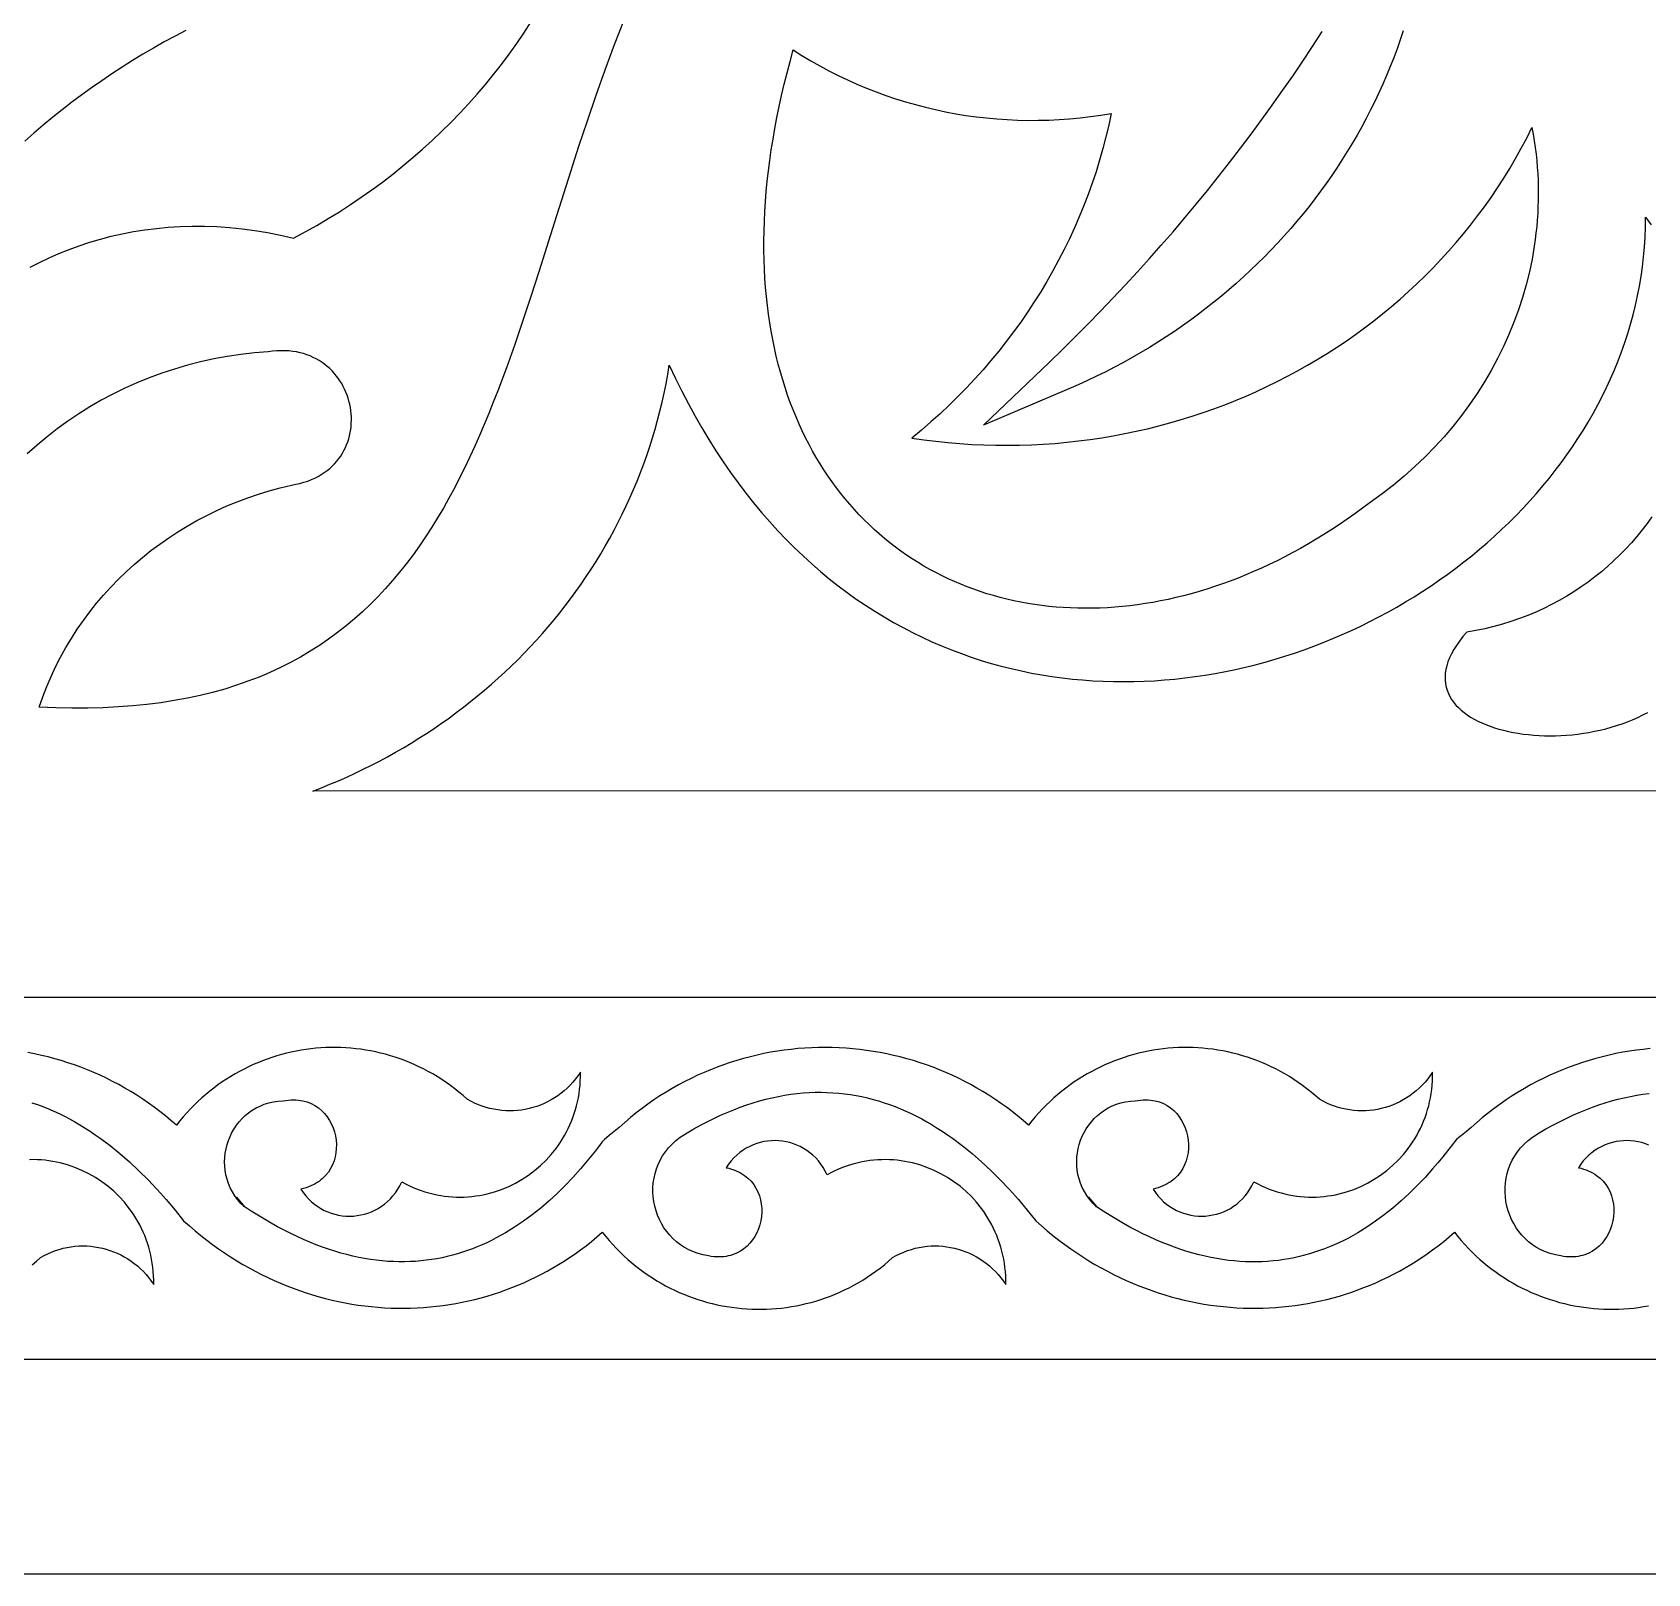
# Model space of a CAD drawing. Extents: x -445 to 570, y -1313 to 85.
# Drawn here: x 18.4 to 116.4, y -85 to 8.6 of the extents above; entities that cross this region are included whole.
import ezdxf

# ---------------------------------------------------------------- set-up
doc = ezdxf.new("R2010")
doc.units = 0
doc.layers.add('LAYER_1', color=18, linetype='CONTINUOUS')

msp = doc.modelspace()

# ---------------------------------------------------------------- linework, layer by layer
at = {"layer": 'LAYER_1'}
for points in [[(-444.999, -85), (445.001, -85), (445.001, 85), (-444.999, 85)], [(64.603, 7.482), (65.135, 7.145), (65.673, 6.821), (66.22, 6.51), (66.772, 6.213), (67.332, 5.93), (67.898, 5.66), (68.47, 5.404), (69.048, 5.162), (69.631, 4.934), (70.219, 4.719), (70.812, 4.519), (71.41, 4.332), (72.012, 4.16), (72.619, 4.002), (73.229, 3.858), (73.842, 3.728), (74.459, 3.612), (75.078, 3.511), (75.7, 3.424), (76.325, 3.352), (76.952, 3.294), (77.58, 3.251), (78.21, 3.222), (78.841, 3.208), (79.473, 3.209), (80.105, 3.225), (80.738, 3.255), (81.371, 3.301), (82.004, 3.361), (82.636, 3.436), (83.268, 3.527), (83.898, 3.633), (83.745, 2.915), (83.575, 2.202), (83.39, 1.494), (83.189, 0.791), (82.973, 0.093), (82.742, -0.6), (82.496, -1.288), (82.234, -1.969), (81.958, -2.645), (81.667, -3.315), (81.361, -3.978), (81.041, -4.635), (80.707, -5.285), (80.358, -5.928), (79.996, -6.564), (79.619, -7.192), (79.228, -7.813), (78.824, -8.426), (78.406, -9.031), (77.975, -9.628), (77.531, -10.217), (77.073, -10.796), (76.602, -11.367), (76.118, -11.929), (75.621, -12.482), (75.112, -13.025), (74.59, -13.559), (74.056, -14.082), (73.509, -14.596), (72.95, -15.099), (72.38, -15.592), (71.797, -16.074), (72.528, -16.18), (73.258, -16.271), (73.988, -16.348), (74.716, -16.41), (75.444, -16.457), (76.171, -16.491), (76.895, -16.51), (77.619, -16.515), (78.34, -16.506), (79.059, -16.483), (79.776, -16.446), (80.491, -16.395), (81.203, -16.331), (81.912, -16.253), (82.618, -16.162), (83.321, -16.057), (84.021, -15.939), (84.716, -15.808), (85.408, -15.664), (86.096, -15.506), (86.78, -15.336), (87.459, -15.154), (88.134, -14.958), (88.804, -14.75), (89.469, -14.529), (90.129, -14.297), (90.783, -14.051), (91.432, -13.794), (92.075, -13.524), (92.712, -13.243), (93.343, -12.95), (93.967, -12.644), (94.585, -12.327), (95.196, -11.999), (95.801, -11.659), (96.398, -11.308), (96.988, -10.945), (97.57, -10.571), (98.144, -10.186), (98.711, -9.79), (99.269, -9.383), (99.82, -8.965), (100.361, -8.537), (100.894, -8.098), (101.418, -7.648), (101.933, -7.188), (102.439, -6.718), (102.935, -6.237), (103.421, -5.746), (103.898, -5.245), (104.364, -4.735), (104.821, -4.214), (105.266, -3.684), (105.701, -3.144), (106.126, -2.594), (106.539, -2.035), (106.941, -1.467), (107.331, -0.89), (107.71, -0.303), (108.077, 0.293), (108.432, 0.898), (108.775, 1.511), (109.105, 2.134), (109.423, 2.765), (109.496, 2.364), (109.561, 1.963), (109.618, 1.562), (109.667, 1.161), (109.709, 0.759), (109.743, 0.358), (109.769, -0.043), (109.788, -0.444), (109.799, -0.845), (109.802, -1.245), (109.798, -1.645), (109.787, -2.045), (109.768, -2.444), (109.741, -2.842), (109.707, -3.239), (109.666, -3.636), (109.617, -4.031), (109.561, -4.426), (109.427, -5.211), (109.264, -5.992), (109.073, -6.766), (108.853, -7.534), (108.605, -8.295), (108.329, -9.048), (108.025, -9.792), (107.694, -10.527), (107.336, -11.253), (106.951, -11.967), (106.54, -12.67), (106.101, -13.362), (105.637, -14.04), (105.147, -14.706), (104.632, -15.357), (104.09, -15.994), (103.524, -16.615), (102.933, -17.22), (102.318, -17.809), (101.678, -18.38), (101.014, -18.933), (100.326, -19.468), (99.973, -19.727), (99.614, -19.982), (99.148, -20.332), (98.681, -20.672), (98.213, -21.002), (97.743, -21.322), (97.273, -21.631), (96.802, -21.931), (96.33, -22.22), (95.857, -22.5), (95.383, -22.77), (94.91, -23.03), (94.435, -23.279), (93.961, -23.519), (93.486, -23.75), (93.012, -23.97), (92.537, -24.181), (92.063, -24.382), (91.588, -24.573), (91.115, -24.755), (90.641, -24.927), (90.168, -25.089), (89.696, -25.242), (89.225, -25.385), (88.754, -25.519), (88.284, -25.643), (87.816, -25.758), (87.349, -25.863), (86.883, -25.959), (86.418, -26.045), (85.955, -26.123), (85.493, -26.19), (85.033, -26.249), (84.575, -26.298), (84.119, -26.339), (83.665, -26.37), (83.212, -26.391), (82.763, -26.404), (82.315, -26.408), (81.87, -26.402), (81.427, -26.388), (80.987, -26.364), (80.55, -26.331), (80.115, -26.29), (79.684, -26.24), (79.255, -26.18), (78.83, -26.112), (78.407, -26.035), (77.989, -25.949), (77.573, -25.855), (77.161, -25.751), (76.753, -25.639), (76.349, -25.519), (75.948, -25.389), (75.551, -25.251), (75.159, -25.105), (74.77, -24.95), (74.386, -24.786), (74.006, -24.614), (73.631, -24.433), (73.26, -24.244), (72.894, -24.047), (72.533, -23.841), (72.176, -23.627), (71.825, -23.404), (71.478, -23.173), (71.137, -22.934), (70.801, -22.687), (70.471, -22.431), (70.146, -22.168), (69.826, -21.896), (69.513, -21.616), (69.205, -21.328), (68.903, -21.032), (68.607, -20.728), (68.317, -20.415), (68.034, -20.095), (67.756, -19.767), (67.485, -19.431), (67.221, -19.088), (66.963, -18.736), (66.712, -18.376), (66.468, -18.009), (66.231, -17.634), (66.001, -17.251), (65.778, -16.861), (65.562, -16.463), (65.354, -16.057), (65.153, -15.644), (64.959, -15.223), (64.774, -14.795), (64.596, -14.359), (64.426, -13.915), (64.264, -13.464), (64.11, -13.006), (63.964, -12.54), (63.826, -12.067), (63.697, -11.587), (63.576, -11.099), (63.464, -10.604), (63.361, -10.102), (63.266, -9.592), (63.18, -9.075), (63.103, -8.552), (63.036, -8.021), (62.977, -7.483), (62.928, -6.937), (62.888, -6.385), (62.858, -5.826), (62.837, -5.26), (62.827, -4.687), (62.825, -4.107), (62.834, -3.52), (62.853, -2.926), (62.882, -2.326), (62.921, -1.718), (62.971, -1.104), (63.031, -0.483), (63.102, 0.144), (63.183, 0.779), (63.275, 1.42), (63.378, 2.067), (63.491, 2.721), (63.616, 3.382), (63.752, 4.049), (63.899, 4.723), (64.058, 5.403), (64.228, 6.09), (64.41, 6.783)]]:
    msp.add_lwpolyline(points, close=True, dxfattribs=at)
for points in [[(54.346, 9.323), (53.746, 7.792), (53.172, 6.254), (52.623, 4.712), (52.094, 3.168), (51.581, 1.625), (51.083, 0.085), (50.115, -2.974), (49.163, -5.991), (48.684, -7.477), (48.2, -8.945), (47.706, -10.391), (47.2, -11.815), (46.678, -13.212), (46.41, -13.9), (46.137, -14.581), (45.859, -15.254), (45.574, -15.919), (45.283, -16.576), (44.985, -17.224), (44.679, -17.863), (44.367, -18.493), (44.046, -19.113), (43.716, -19.724), (43.378, -20.324), (43.03, -20.913), (42.673, -21.492), (42.305, -22.06), (41.927, -22.616), (41.538, -23.16), (41.138, -23.692), (40.726, -24.211), (40.302, -24.718), (39.865, -25.212), (39.415, -25.693), (38.952, -26.159), (38.474, -26.612), (37.983, -27.051), (37.477, -27.475), (36.956, -27.883), (36.419, -28.277), (35.867, -28.655), (35.298, -29.017), (34.712, -29.363), (34.11, -29.693), (33.49, -30.005), (32.851, -30.301), (32.195, -30.579), (31.52, -30.839), (30.825, -31.081), (30.111, -31.305), (29.377, -31.51), (28.623, -31.696), (27.847, -31.863), (27.051, -32.01), (26.233, -32.137), (25.392, -32.244), (24.53, -32.33), (23.644, -32.396), (22.735, -32.44), (21.802, -32.462), (20.846, -32.463), (19.864, -32.442), (18.858, -32.398), (19.077, -31.771), (19.317, -31.155), (19.577, -30.549), (19.857, -29.953), (20.156, -29.368), (20.474, -28.794), (20.811, -28.232), (21.167, -27.681), (21.54, -27.143), (21.931, -26.617), (22.339, -26.104), (22.763, -25.605), (23.204, -25.119), (23.661, -24.647), (24.134, -24.189), (24.621, -23.746), (25.124, -23.318), (25.64, -22.905), (26.171, -22.508), (26.715, -22.127), (27.273, -21.762), (27.843, -21.414), (28.426, -21.083), (29.02, -20.769), (29.627, -20.473), (30.244, -20.195), (30.872, -19.936), (31.511, -19.695), (32.16, -19.474), (32.818, -19.272), (33.486, -19.09), (34.162, -18.928), (34.424, -18.881), (34.676, -18.824), (34.918, -18.757), (35.149, -18.681), (35.371, -18.595), (35.582, -18.501), (35.783, -18.399), (35.974, -18.289), (36.155, -18.171), (36.326, -18.045), (36.488, -17.913), (36.64, -17.775), (36.782, -17.63), (36.915, -17.48), (37.038, -17.324), (37.151, -17.164), (37.255, -16.998), (37.35, -16.829), (37.436, -16.656), (37.512, -16.479), (37.58, -16.299), (37.638, -16.116), (37.687, -15.93), (37.728, -15.743), (37.759, -15.554), (37.782, -15.364), (37.795, -15.173), (37.801, -14.981), (37.797, -14.789), (37.785, -14.598), (37.765, -14.407), (37.736, -14.216), (37.699, -14.027), (37.653, -13.84), (37.599, -13.655), (37.537, -13.472), (37.467, -13.292), (37.389, -13.116), (37.303, -12.942), (37.209, -12.773), (37.107, -12.608), (36.998, -12.447), (36.881, -12.292), (36.756, -12.142), (36.623, -11.997), (36.483, -11.859), (36.336, -11.727), (36.181, -11.603), (36.019, -11.485), (35.849, -11.375), (35.672, -11.273), (35.489, -11.179), (35.298, -11.094), (35.1, -11.018), (34.895, -10.951), (34.683, -10.895), (34.465, -10.848), (34.24, -10.812), (34.008, -10.787), (33.769, -10.773), (33.524, -10.771), (33.273, -10.781), (33.015, -10.804), (32.751, -10.839), (31.913, -10.906), (31.084, -11.001), (30.262, -11.124), (29.449, -11.275), (28.645, -11.452), (27.852, -11.655), (27.069, -11.885), (26.297, -12.14), (25.537, -12.42), (24.79, -12.725), (24.055, -13.054), (23.335, -13.406), (22.628, -13.782), (21.937, -14.181), (21.261, -14.603), (20.602, -15.046), (19.959, -15.511), (19.334, -15.997), (18.727, -16.504), (18.139, -17.031)], [(18.32, -5.711), (18.885, -5.416), (19.465, -5.137), (20.059, -4.875), (20.668, -4.63), (21.289, -4.403), (21.923, -4.193), (22.57, -4.003), (23.229, -3.831), (23.9, -3.679), (24.582, -3.548), (25.276, -3.437), (25.979, -3.348), (26.693, -3.281), (27.416, -3.236), (28.149, -3.214), (28.89, -3.216), (29.64, -3.242), (30.398, -3.293), (31.164, -3.369), (31.937, -3.47), (32.716, -3.598), (33.502, -3.753), (34.295, -3.935), (35.003, -3.556), (35.702, -3.164), (36.391, -2.758), (37.071, -2.339), (37.74, -1.907), (38.398, -1.463), (39.046, -1.006), (39.684, -0.537), (40.31, -0.055), (40.925, 0.438), (41.529, 0.944), (42.122, 1.461), (42.703, 1.989), (43.272, 2.529), (43.829, 3.08), (44.373, 3.641), (44.906, 4.214), (45.425, 4.797), (45.932, 5.39), (46.426, 5.993), (46.907, 6.607), (47.374, 7.23), (47.828, 7.863), (48.268, 8.505), (48.695, 9.157)], [(27.761, 8.668), (27.1, 8.322), (26.445, 7.965), (25.796, 7.598), (25.154, 7.222), (24.518, 6.835), (23.888, 6.438), (23.265, 6.032), (22.65, 5.616), (22.041, 5.19), (21.439, 4.755), (20.844, 4.31), (20.257, 3.855), (19.678, 3.392), (19.106, 2.919), (18.542, 2.436), (17.986, 1.945)], [(101.611, 8.648), (101.427, 8.098), (101.234, 7.552), (101.032, 7.01), (100.821, 6.472), (100.6, 5.937), (100.371, 5.407), (100.132, 4.88), (99.885, 4.358), (99.629, 3.839), (99.364, 3.326), (99.091, 2.816), (98.809, 2.311), (98.518, 1.811), (98.22, 1.316), (97.912, 0.825), (97.597, 0.339), (97.273, -0.141), (96.941, -0.617), (96.602, -1.087), (96.254, -1.553), (95.898, -2.012), (95.534, -2.467), (95.163, -2.915), (94.784, -3.358), (94.397, -3.796), (94.003, -4.227), (93.601, -4.653), (93.192, -5.072), (92.775, -5.486), (92.351, -5.893), (91.92, -6.294), (91.482, -6.688), (91.037, -7.076), (90.585, -7.457), (90.126, -7.832), (89.66, -8.199), (89.187, -8.56), (88.707, -8.914), (88.221, -9.261), (87.729, -9.601), (87.23, -9.933), (86.724, -10.258), (86.212, -10.576), (85.694, -10.886), (85.17, -11.188), (84.639, -11.483), (84.103, -11.77), (83.56, -12.049), (83.012, -12.32), (82.457, -12.582), (81.897, -12.837), (81.332, -13.083), (76.157, -15.287), (80.144, -11.469), (80.931, -10.708), (81.711, -9.939), (82.482, -9.164), (83.245, -8.382), (84, -7.593), (84.746, -6.797), (85.484, -5.995), (86.214, -5.186), (86.935, -4.37), (87.647, -3.549), (88.351, -2.72), (89.047, -1.886), (89.733, -1.045), (90.411, -0.198), (91.08, 0.655), (91.741, 1.514), (92.392, 2.379), (93.035, 3.25), (93.668, 4.128), (94.293, 5.01), (94.909, 5.899), (95.515, 6.793), (96.112, 7.694), (96.701, 8.599)], [(189.399, -37.494), (35.458, -37.5), (35.978, -37.299), (36.495, -37.09), (37.008, -36.873), (37.517, -36.648), (38.022, -36.417), (38.523, -36.177), (39.019, -35.93), (39.511, -35.676), (39.998, -35.414), (40.481, -35.145), (40.959, -34.869), (41.432, -34.586), (41.9, -34.296), (42.363, -33.999), (42.821, -33.695), (43.274, -33.384), (43.722, -33.066), (44.164, -32.741), (44.601, -32.41), (45.033, -32.072), (45.458, -31.728), (45.878, -31.377), (46.292, -31.02), (46.7, -30.657), (47.103, -30.287), (47.499, -29.911), (47.888, -29.529), (48.272, -29.14), (48.649, -28.746), (49.019, -28.346), (49.383, -27.94), (49.741, -27.528), (50.091, -27.11), (50.435, -26.687), (50.772, -26.258), (51.101, -25.823), (51.424, -25.383), (51.739, -24.938), (52.047, -24.487), (52.347, -24.031), (52.64, -23.569), (52.926, -23.103), (53.203, -22.631), (53.473, -22.154), (53.735, -21.672), (53.989, -21.186), (54.234, -20.694), (54.472, -20.198), (54.701, -19.697), (54.922, -19.191), (55.135, -18.681), (55.339, -18.166), (55.534, -17.647), (55.721, -17.124), (55.898, -16.596), (56.067, -16.063), (56.227, -15.527), (56.377, -14.986), (56.519, -14.442), (56.651, -13.893), (56.773, -13.34), (56.886, -12.784), (56.99, -12.224), (57.084, -11.66), (57.46, -12.457), (57.846, -13.236), (58.241, -13.995), (58.646, -14.737), (59.061, -15.459), (59.484, -16.164), (59.917, -16.85), (60.358, -17.518), (60.807, -18.168), (61.265, -18.8), (61.731, -19.415), (62.204, -20.011), (62.686, -20.591), (63.175, -21.153), (63.671, -21.697), (64.174, -22.225), (64.684, -22.735), (65.2, -23.229), (65.723, -23.706), (66.253, -24.166), (66.788, -24.61), (67.329, -25.037), (67.876, -25.448), (68.428, -25.843), (68.986, -26.222), (69.548, -26.585), (70.115, -26.933), (70.687, -27.264), (71.264, -27.58), (71.844, -27.881), (72.429, -28.167), (73.017, -28.437), (73.609, -28.692), (74.204, -28.933), (74.803, -29.158), (75.404, -29.369), (76.009, -29.566), (76.616, -29.748), (77.225, -29.915), (77.836, -30.069), (78.45, -30.208), (79.065, -30.334), (79.682, -30.446), (80.3, -30.544), (80.919, -30.629), (81.539, -30.7), (82.16, -30.758), (82.782, -30.803), (83.404, -30.834), (84.026, -30.853), (84.648, -30.859), (85.27, -30.852), (85.891, -30.833), (86.512, -30.801), (87.131, -30.757), (87.75, -30.701), (88.368, -30.633), (88.983, -30.553), (89.598, -30.461), (90.21, -30.357), (90.82, -30.242), (91.428, -30.116), (92.034, -29.978), (92.637, -29.829), (93.237, -29.668), (93.833, -29.497), (94.427, -29.315), (95.017, -29.123), (95.603, -28.919), (96.186, -28.706), (96.764, -28.482), (97.338, -28.248), (97.907, -28.003), (98.472, -27.749), (99.032, -27.485), (99.586, -27.211), (100.136, -26.928), (100.679, -26.635), (101.217, -26.333), (101.749, -26.022), (102.275, -25.701), (102.795, -25.372), (103.308, -25.034), (103.814, -24.687), (104.314, -24.331), (104.806, -23.967), (105.29, -23.595), (105.768, -23.215), (106.237, -22.826), (106.699, -22.429), (107.152, -22.025), (107.597, -21.613), (108.033, -21.193), (108.461, -20.766), (108.879, -20.331), (109.288, -19.889), (109.688, -19.44), (110.079, -18.984), (110.459, -18.522), (110.83, -18.052), (111.19, -17.576), (111.54, -17.093), (111.879, -16.604), (112.208, -16.109), (112.525, -15.608), (112.831, -15.1), (113.126, -14.587), (113.409, -14.068), (113.681, -13.544), (113.94, -13.014), (114.187, -12.478), (114.422, -11.938), (114.644, -11.392), (114.853, -10.841), (115.049, -10.285), (115.232, -9.725), (115.401, -9.16), (115.557, -8.59), (115.699, -8.016), (115.826, -7.438), (115.94, -6.856), (116.039, -6.269), (116.123, -5.679), (116.193, -5.085), (116.247, -4.487), (116.286, -3.886), (116.31, -3.282), (116.318, -2.674), (116.657, -3.139)], [(116.693, -20.848), (116.403, -21.255), (116.099, -21.654), (115.783, -22.044), (115.455, -22.426), (115.114, -22.798), (114.761, -23.16), (114.397, -23.513), (114.02, -23.855), (113.632, -24.187), (113.233, -24.507), (112.823, -24.816), (112.401, -25.114), (111.969, -25.399), (111.527, -25.672), (111.074, -25.932), (110.611, -26.18), (110.137, -26.413), (109.654, -26.633), (109.162, -26.839), (108.66, -27.031), (108.149, -27.207), (107.629, -27.369), (107.099, -27.515), (106.562, -27.645), (106.016, -27.759), (105.461, -27.856), (105.229, -28.128), (105.021, -28.394), (104.836, -28.656), (104.675, -28.913), (104.536, -29.165), (104.419, -29.411), (104.324, -29.653), (104.25, -29.889), (104.196, -30.12), (104.162, -30.345), (104.147, -30.564), (104.152, -30.778), (104.175, -30.987), (104.215, -31.189), (104.274, -31.385), (104.349, -31.576), (104.44, -31.76), (104.547, -31.938), (104.669, -32.11), (104.807, -32.276), (104.958, -32.435), (105.123, -32.588), (105.301, -32.734), (105.493, -32.873), (105.696, -33.006), (105.911, -33.131), (106.137, -33.25), (106.374, -33.362), (106.62, -33.467), (106.877, -33.564), (107.142, -33.654), (107.416, -33.737), (107.698, -33.813), (107.988, -33.881), (108.284, -33.941), (108.587, -33.993), (108.896, -34.038), (109.211, -34.075), (109.53, -34.104), (109.854, -34.125), (110.182, -34.138), (110.513, -34.142), (110.847, -34.139), (111.183, -34.127), (111.521, -34.106), (111.86, -34.077), (112.2, -34.039), (112.541, -33.993), (112.881, -33.938), (113.22, -33.873), (113.558, -33.8), (113.894, -33.718), (114.228, -33.627), (114.559, -33.526), (114.887, -33.416), (115.21, -33.297), (115.53, -33.169), (115.844, -33.03), (116.153, -32.882), (116.456, -32.725)], [(0.001, -50.007), (51.697, -50.007), (103.394, -50.007), (155.09, -50.007), (206.787, -50.007), (258.483, -50.007)], [(116.589, -53.134), (116.173, -53.175), (115.758, -53.226), (115.344, -53.286), (114.931, -53.355), (114.518, -53.434), (114.108, -53.523), (113.698, -53.621), (113.291, -53.729), (112.885, -53.846), (112.481, -53.973), (112.079, -54.109), (111.68, -54.255), (111.283, -54.411), (110.889, -54.576), (110.497, -54.751), (110.109, -54.936), (109.724, -55.13), (109.342, -55.334), (108.963, -55.548), (108.588, -55.772), (108.218, -56.006), (107.851, -56.249), (107.488, -56.502), (107.129, -56.765), (106.775, -57.038), (106.426, -57.321), (106.082, -57.614), (105.742, -57.916), (105.447, -58.165), (105.142, -58.405), (104.994, -58.528), (104.851, -58.657), (104.718, -58.795), (104.595, -58.943), (104.303, -59.326), (104.006, -59.702), (103.703, -60.071), (103.394, -60.432), (102.934, -60.947), (102.462, -61.443), (101.979, -61.919), (101.485, -62.375), (100.98, -62.81), (100.464, -63.222), (99.936, -63.611), (99.398, -63.975), (98.848, -64.314), (98.286, -64.626), (98.002, -64.771), (97.714, -64.91), (97.423, -65.042), (97.13, -65.166), (96.834, -65.283), (96.535, -65.393), (96.233, -65.494), (95.928, -65.588), (95.62, -65.675), (95.31, -65.753), (94.996, -65.823), (94.68, -65.884), (94.361, -65.938), (94.039, -65.982), (93.714, -66.019), (93.386, -66.046), (93.055, -66.064), (92.721, -66.074), (92.385, -66.074), (92.045, -66.065), (91.702, -66.047), (91.357, -66.019), (91.009, -65.981), (90.657, -65.934), (90.303, -65.876), (89.946, -65.809), (89.586, -65.732), (89.223, -65.644), (88.856, -65.546), (88.487, -65.437), (88.115, -65.317), (87.74, -65.187), (87.362, -65.046), (86.981, -64.894), (86.597, -64.73), (86.21, -64.556), (85.82, -64.37), (85.427, -64.172), (85.031, -63.963), (84.632, -63.742), (84.23, -63.509), (83.825, -63.264), (83.417, -63.006), (83.006, -62.737), (82.52, -62.14), (82.994, -62.718), (82.778, -62.502), (82.585, -62.277), (82.414, -62.043), (82.265, -61.802), (82.137, -61.553), (82.031, -61.3), (81.945, -61.041), (81.879, -60.78), (81.834, -60.516), (81.807, -60.251), (81.8, -59.986), (81.812, -59.722), (81.842, -59.46), (81.89, -59.201), (81.955, -58.946), (82.037, -58.696), (82.137, -58.453), (82.252, -58.217), (82.383, -57.99), (82.53, -57.773), (82.692, -57.566), (82.869, -57.371), (83.06, -57.189), (83.265, -57.02), (83.483, -56.867), (83.715, -56.73), (83.959, -56.61), (84.216, -56.508), (84.484, -56.425), (84.764, -56.363), (85.056, -56.323), (85.357, -56.305), (85.52, -56.275), (85.679, -56.254), (85.834, -56.241), (85.986, -56.237), (86.134, -56.24), (86.278, -56.252), (86.418, -56.27), (86.554, -56.296), (86.815, -56.368), (87.059, -56.466), (87.287, -56.588), (87.498, -56.731), (87.691, -56.895), (87.867, -57.076), (88.024, -57.274), (88.163, -57.486), (88.283, -57.709), (88.383, -57.943), (88.464, -58.185), (88.524, -58.434), (88.564, -58.686), (88.583, -58.941), (88.581, -59.196), (88.557, -59.45), (88.511, -59.7), (88.442, -59.945), (88.351, -60.182), (88.236, -60.409), (88.097, -60.625), (87.935, -60.828), (87.748, -61.015), (87.645, -61.103), (87.536, -61.186), (87.42, -61.264), (87.298, -61.337), (87.17, -61.404), (87.035, -61.466), (86.894, -61.523), (86.746, -61.573), (86.592, -61.617), (86.431, -61.654), (86.576, -61.87), (86.732, -62.069), (86.898, -62.254), (87.074, -62.423), (87.258, -62.578), (87.449, -62.717), (87.648, -62.841), (87.853, -62.95), (88.063, -63.044), (88.278, -63.123), (88.497, -63.188), (88.718, -63.237), (88.942, -63.272), (89.167, -63.293), (89.393, -63.298), (89.618, -63.29), (89.843, -63.266), (90.066, -63.229), (90.286, -63.176), (90.503, -63.11), (90.715, -63.029), (90.923, -62.935), (91.125, -62.826), (91.32, -62.702), (91.508, -62.565), (91.687, -62.414), (91.858, -62.249), (92.019, -62.07), (92.17, -61.878), (92.309, -61.671), (92.436, -61.451), (92.55, -61.218), (92.782, -61.342), (93.015, -61.456), (93.25, -61.561), (93.485, -61.658), (93.722, -61.745), (93.959, -61.823), (94.197, -61.893), (94.435, -61.953), (94.674, -62.006), (94.912, -62.049), (95.151, -62.084), (95.389, -62.111), (95.627, -62.13), (95.864, -62.141), (96.101, -62.143), (96.337, -62.138), (96.572, -62.125), (96.805, -62.104), (97.037, -62.075), (97.268, -62.039), (97.497, -61.996), (97.724, -61.945), (98.171, -61.822), (98.61, -61.672), (99.037, -61.494), (99.453, -61.289), (99.855, -61.059), (100.242, -60.804), (100.613, -60.526), (100.967, -60.224), (101.302, -59.899), (101.618, -59.554), (101.912, -59.187), (102.05, -58.996), (102.183, -58.8), (102.31, -58.6), (102.431, -58.395), (102.545, -58.185), (102.653, -57.971), (102.754, -57.752), (102.849, -57.529), (102.936, -57.302), (103.017, -57.071), (103.09, -56.836), (103.156, -56.597), (103.214, -56.354), (103.264, -56.108), (103.306, -55.858), (103.34, -55.605), (103.366, -55.348), (103.384, -55.088), (103.392, -54.824), (103.393, -54.558), (103.248, -54.771), (103.095, -54.974), (102.933, -55.167), (102.764, -55.351), (102.588, -55.525), (102.404, -55.69), (102.214, -55.844), (102.018, -55.988), (101.817, -56.123), (101.61, -56.247), (101.398, -56.36), (101.181, -56.464), (100.961, -56.556), (100.737, -56.639), (100.509, -56.71), (100.279, -56.771), (100.046, -56.82), (99.81, -56.859), (99.574, -56.887), (99.336, -56.904), (99.097, -56.909), (98.857, -56.903), (98.617, -56.885), (98.378, -56.856), (98.139, -56.815), (97.902, -56.763), (97.666, -56.698), (97.432, -56.622), (97.2, -56.534), (96.971, -56.433), (96.745, -56.321), (96.522, -56.196), (96.274, -55.977), (96.021, -55.766), (95.765, -55.563), (95.505, -55.368), (95.242, -55.181), (94.975, -55.002), (94.705, -54.832), (94.432, -54.669), (94.156, -54.514), (93.877, -54.367), (93.596, -54.228), (93.312, -54.097), (93.025, -53.974), (92.737, -53.859), (92.447, -53.751), (92.154, -53.652), (91.86, -53.56), (91.564, -53.476), (91.267, -53.4), (90.969, -53.332), (90.67, -53.271), (90.369, -53.218), (90.068, -53.173), (89.766, -53.136), (89.464, -53.106), (89.161, -53.084), (88.858, -53.07), (88.555, -53.063), (88.252, -53.064), (87.949, -53.073), (87.647, -53.089), (87.345, -53.113), (87.044, -53.144), (86.743, -53.183), (86.444, -53.23), (86.146, -53.284), (85.849, -53.345), (85.554, -53.414), (85.26, -53.491), (84.968, -53.575), (84.678, -53.666), (84.39, -53.765), (84.104, -53.871), (83.82, -53.984), (83.539, -54.105), (83.261, -54.234), (82.986, -54.369), (82.713, -54.512), (82.443, -54.662), (82.177, -54.82), (81.914, -54.985), (81.655, -55.157), (81.4, -55.336), (81.148, -55.522), (80.9, -55.716), (80.657, -55.917), (80.418, -56.125), (80.183, -56.34), (79.953, -56.563), (79.728, -56.792), (79.508, -57.029), (79.292, -57.272), (79.082, -57.523), (78.878, -57.781), (78.55, -57.495), (78.217, -57.217), (77.879, -56.949), (77.536, -56.689), (77.188, -56.438), (76.835, -56.196), (76.478, -55.963), (76.116, -55.738), (75.75, -55.523), (75.38, -55.316), (75.007, -55.118), (74.629, -54.93), (74.248, -54.75), (73.864, -54.579), (73.476, -54.417), (73.085, -54.265), (72.692, -54.121), (72.296, -53.986), (71.897, -53.861), (71.496, -53.744), (71.092, -53.637), (70.687, -53.539), (70.28, -53.45), (69.871, -53.37), (69.46, -53.299), (69.049, -53.238), (68.636, -53.186), (68.222, -53.143), (67.807, -53.109), (67.391, -53.085), (66.975, -53.069), (66.559, -53.064), (66.142, -53.067), (65.725, -53.08), (65.309, -53.102), (64.892, -53.134), (64.477, -53.175), (64.062, -53.226), (63.647, -53.286), (63.234, -53.355), (62.822, -53.434), (62.411, -53.523), (62.002, -53.621), (61.594, -53.729), (61.188, -53.846), (60.784, -53.973), (60.383, -54.109), (59.983, -54.255), (59.586, -54.411), (59.192, -54.576), (58.801, -54.751), (58.412, -54.936), (58.027, -55.13), (57.645, -55.334), (57.267, -55.548), (56.892, -55.772), (56.521, -56.006), (56.154, -56.249), (55.791, -56.502), (55.433, -56.765), (55.079, -57.038), (54.73, -57.321), (54.385, -57.614), (54.046, -57.916), (53.75, -58.165), (53.446, -58.405), (53.297, -58.528), (53.155, -58.657), (53.021, -58.795), (52.899, -58.943), (52.607, -59.326), (52.309, -59.702), (52.006, -60.071), (51.698, -60.432), (51.237, -60.947), (50.765, -61.443), (50.282, -61.919), (49.788, -62.375), (49.283, -62.81), (48.767, -63.222), (48.239, -63.611), (47.701, -63.975), (47.151, -64.313), (46.59, -64.625), (46.305, -64.771), (46.017, -64.909), (45.726, -65.041), (45.433, -65.165), (45.137, -65.282), (44.837, -65.391), (44.535, -65.493), (44.23, -65.587), (43.923, -65.673), (43.612, -65.751), (43.298, -65.82), (42.982, -65.882), (42.663, -65.935), (42.34, -65.98), (42.015, -66.015), (41.687, -66.042), (41.356, -66.061), (41.022, -66.07), (40.685, -66.07), (40.346, -66.06), (40.003, -66.042), (39.657, -66.013), (39.308, -65.975), (38.957, -65.927), (38.602, -65.87), (38.245, -65.802), (37.884, -65.724), (37.521, -65.636), (37.155, -65.537), (36.785, -65.428), (36.413, -65.308), (36.037, -65.177), (35.659, -65.035), (35.278, -64.882), (34.893, -64.718), (34.506, -64.543), (34.116, -64.356), (33.722, -64.158), (33.326, -63.948), (32.926, -63.726), (32.524, -63.492), (32.118, -63.246), (31.709, -62.988), (31.298, -62.718), (30.824, -62.14), (31.31, -62.737), (31.093, -62.522), (30.898, -62.296), (30.726, -62.063), (30.576, -61.821), (30.448, -61.572), (30.34, -61.318), (30.254, -61.06), (30.187, -60.798), (30.141, -60.534), (30.114, -60.268), (30.106, -60.003), (30.117, -59.738), (30.146, -59.475), (30.194, -59.216), (30.259, -58.96), (30.34, -58.71), (30.439, -58.466), (30.554, -58.23), (30.685, -58.002), (30.832, -57.783), (30.994, -57.575), (31.17, -57.38), (31.361, -57.196), (31.566, -57.027), (31.784, -56.873), (32.016, -56.735), (32.261, -56.614), (32.517, -56.511), (32.786, -56.428), (33.067, -56.365), (33.358, -56.324), (33.661, -56.305), (33.824, -56.275), (33.982, -56.254), (34.138, -56.241), (34.289, -56.237), (34.437, -56.24), (34.581, -56.252), (34.721, -56.27), (34.858, -56.296), (35.118, -56.368), (35.363, -56.466), (35.59, -56.588), (35.801, -56.731), (35.995, -56.895), (36.17, -57.076), (36.328, -57.274), (36.466, -57.486), (36.586, -57.709), (36.687, -57.943), (36.767, -58.185), (36.828, -58.434), (36.868, -58.686), (36.887, -58.941), (36.885, -59.196), (36.861, -59.45), (36.814, -59.7), (36.746, -59.945), (36.654, -60.182), (36.539, -60.409), (36.401, -60.625), (36.238, -60.828), (36.051, -61.015), (35.948, -61.103), (35.839, -61.186), (35.724, -61.264), (35.602, -61.337), (35.474, -61.404), (35.339, -61.466), (35.198, -61.523), (35.05, -61.573), (34.895, -61.617), (34.734, -61.654), (34.88, -61.87), (35.036, -62.069), (35.202, -62.254), (35.377, -62.423), (35.561, -62.578), (35.753, -62.717), (35.952, -62.841), (36.157, -62.95), (36.367, -63.044), (36.582, -63.123), (36.8, -63.188), (37.022, -63.237), (37.246, -63.272), (37.471, -63.293), (37.696, -63.298), (37.922, -63.29), (38.146, -63.266), (38.369, -63.229), (38.589, -63.176), (38.806, -63.11), (39.019, -63.029), (39.226, -62.935), (39.428, -62.826), (39.623, -62.702), (39.811, -62.565), (39.991, -62.414), (40.162, -62.249), (40.323, -62.07), (40.473, -61.878), (40.612, -61.671), (40.739, -61.451), (40.854, -61.218), (41.085, -61.342), (41.319, -61.456), (41.553, -61.561), (41.789, -61.658), (42.025, -61.745), (42.262, -61.823), (42.5, -61.893), (42.739, -61.953), (42.977, -62.006), (43.216, -62.049), (43.454, -62.084), (43.693, -62.111), (43.931, -62.13), (44.168, -62.141), (44.405, -62.143), (44.64, -62.138), (44.875, -62.125), (45.109, -62.104), (45.341, -62.075), (45.571, -62.039), (45.8, -61.996), (46.027, -61.945), (46.475, -61.822), (46.913, -61.672), (47.341, -61.494), (47.756, -61.289), (48.158, -61.059), (48.545, -60.804), (48.917, -60.526), (49.271, -60.224), (49.606, -59.899), (49.921, -59.554), (50.215, -59.187), (50.354, -58.996), (50.487, -58.8), (50.614, -58.6), (50.734, -58.395), (50.849, -58.185), (50.957, -57.971), (51.058, -57.752), (51.152, -57.529), (51.24, -57.302), (51.32, -57.071), (51.393, -56.836), (51.459, -56.597), (51.517, -56.354), (51.567, -56.108), (51.61, -55.858), (51.644, -55.605), (51.67, -55.348), (51.687, -55.088), (51.696, -54.824), (51.696, -54.558), (51.551, -54.771), (51.398, -54.974), (51.237, -55.167), (51.067, -55.351), (50.891, -55.525), (50.708, -55.69), (50.518, -55.844), (50.322, -55.988), (50.12, -56.123), (49.913, -56.247), (49.701, -56.36), (49.485, -56.464), (49.264, -56.556), (49.04, -56.639), (48.812, -56.71), (48.582, -56.771), (48.349, -56.82), (48.114, -56.859), (47.877, -56.887), (47.639, -56.904), (47.4, -56.909), (47.161, -56.903), (46.921, -56.885), (46.682, -56.856), (46.443, -56.815), (46.205, -56.763), (45.969, -56.698), (45.735, -56.622), (45.503, -56.534), (45.274, -56.433), (45.048, -56.321), (44.826, -56.196), (44.577, -55.977), (44.325, -55.766), (44.069, -55.563), (43.809, -55.368), (43.545, -55.181), (43.279, -55.002), (43.009, -54.832), (42.735, -54.669), (42.459, -54.514), (42.181, -54.367), (41.899, -54.228), (41.615, -54.097), (41.329, -53.974), (41.04, -53.859), (40.75, -53.751), (40.458, -53.652), (40.164, -53.56), (39.868, -53.476), (39.571, -53.4), (39.273, -53.332), (38.973, -53.271), (38.673, -53.218), (38.371, -53.173), (38.069, -53.136), (37.767, -53.106), (37.464, -53.084), (37.161, -53.07), (36.858, -53.063), (36.555, -53.064), (36.252, -53.073), (35.95, -53.089), (35.648, -53.113), (35.347, -53.144), (35.047, -53.183), (34.748, -53.23), (34.449, -53.284), (34.153, -53.345), (33.857, -53.414), (33.563, -53.491), (33.271, -53.575), (32.981, -53.666), (32.693, -53.765), (32.407, -53.871), (32.124, -53.984), (31.843, -54.105), (31.565, -54.234), (31.289, -54.369), (31.016, -54.512), (30.747, -54.662), (30.481, -54.82), (30.218, -54.985), (29.959, -55.157), (29.703, -55.336), (29.452, -55.522), (29.204, -55.716), (28.96, -55.917), (28.721, -56.125), (28.487, -56.34), (28.257, -56.563), (28.031, -56.792), (27.811, -57.029), (27.596, -57.272), (27.386, -57.523), (27.181, -57.781), (26.854, -57.495), (26.521, -57.217), (26.183, -56.949), (25.839, -56.689), (25.491, -56.438), (25.139, -56.196), (24.781, -55.963), (24.42, -55.738), (24.054, -55.523), (23.684, -55.316), (23.31, -55.118), (22.933, -54.93), (22.552, -54.75), (22.167, -54.579), (21.78, -54.417), (21.389, -54.265), (20.995, -54.121), (20.599, -53.986), (20.2, -53.861), (19.799, -53.744), (19.396, -53.637), (18.991, -53.539), (18.583, -53.45), (18.174, -53.37)], [(18.422, -56.412), (18.756, -56.527), (19.086, -56.65), (19.415, -56.783), (19.74, -56.924), (20.064, -57.074), (20.385, -57.233), (20.703, -57.4), (21.019, -57.575), (21.333, -57.758), (21.644, -57.949), (21.953, -58.148), (22.26, -58.355), (22.564, -58.569), (23.164, -59.02), (23.755, -59.5), (24.337, -60.008), (24.909, -60.543), (25.471, -61.103), (26.023, -61.688), (26.566, -62.298), (27.1, -62.929), (27.623, -63.583), (27.968, -63.889), (28.315, -64.185), (28.667, -64.473), (29.021, -64.75), (29.379, -65.019), (29.74, -65.278), (30.104, -65.528), (30.471, -65.769), (30.841, -66.001), (31.213, -66.224), (31.588, -66.437), (31.965, -66.641), (32.344, -66.836), (32.726, -67.023), (33.109, -67.2), (33.494, -67.368), (33.881, -67.527), (34.27, -67.677), (34.66, -67.819), (35.051, -67.951), (35.444, -68.075), (35.837, -68.189), (36.232, -68.295), (36.627, -68.392), (37.024, -68.481), (37.42, -68.56), (37.818, -68.631), (38.215, -68.693), (38.613, -68.746), (39.011, -68.791), (39.409, -68.827), (39.807, -68.855), (40.204, -68.874), (40.601, -68.884), (40.998, -68.886), (41.393, -68.88), (41.789, -68.865), (42.183, -68.841), (42.576, -68.809), (42.968, -68.769), (43.358, -68.72), (43.748, -68.663), (44.135, -68.598), (44.521, -68.524), (44.905, -68.442), (45.288, -68.352), (45.668, -68.254), (46.046, -68.147), (46.422, -68.032), (46.795, -67.91), (47.166, -67.779), (47.534, -67.639), (47.899, -67.492), (48.262, -67.337), (48.621, -67.174), (48.977, -67.003), (49.33, -66.823), (49.68, -66.636), (50.026, -66.441), (50.368, -66.238), (50.706, -66.028), (51.041, -65.809), (51.371, -65.582), (51.697, -65.348), (52.036, -65.093), (52.37, -64.83), (52.699, -64.558), (53.022, -64.278), (53.227, -64.533), (53.437, -64.782), (53.653, -65.024), (53.874, -65.259), (54.099, -65.487), (54.329, -65.707), (54.564, -65.921), (54.803, -66.127), (55.047, -66.326), (55.294, -66.518), (55.546, -66.703), (55.801, -66.881), (56.06, -67.052), (56.323, -67.215), (56.589, -67.371), (56.858, -67.52), (57.13, -67.661), (57.405, -67.796), (57.683, -67.923), (57.964, -68.042), (58.247, -68.155), (58.532, -68.26), (58.82, -68.357), (59.109, -68.448), (59.401, -68.531), (59.694, -68.606), (59.988, -68.674), (60.285, -68.735), (60.582, -68.788), (60.881, -68.833), (61.18, -68.871), (61.481, -68.902), (61.782, -68.925), (62.083, -68.941), (62.385, -68.949), (62.687, -68.949), (62.99, -68.942), (63.292, -68.927), (63.594, -68.905), (63.895, -68.875), (64.196, -68.837), (64.497, -68.792), (64.796, -68.738), (65.095, -68.678), (65.392, -68.609), (65.689, -68.533), (65.983, -68.449), (66.277, -68.357), (66.568, -68.257), (66.858, -68.15), (67.145, -68.035), (67.431, -67.912), (67.714, -67.781), (67.994, -67.642), (68.272, -67.495), (68.548, -67.341), (68.82, -67.178), (69.089, -67.008), (69.355, -66.829), (69.618, -66.643), (69.877, -66.448), (70.132, -66.246), (70.384, -66.036), (70.632, -65.817), (70.854, -65.692), (71.08, -65.579), (71.309, -65.479), (71.541, -65.391), (71.775, -65.314), (72.011, -65.25), (72.249, -65.198), (72.488, -65.157), (72.727, -65.128), (72.967, -65.11), (73.206, -65.104), (73.445, -65.109), (73.683, -65.126), (73.92, -65.154), (74.155, -65.192), (74.388, -65.242), (74.619, -65.303), (74.846, -65.374), (75.07, -65.456), (75.291, -65.549), (75.507, -65.652), (75.719, -65.766), (75.926, -65.89), (76.128, -66.024), (76.324, -66.169), (76.514, -66.323), (76.697, -66.488), (76.874, -66.662), (77.043, -66.846), (77.204, -67.039), (77.357, -67.242), (77.502, -67.455), (77.502, -67.188), (77.493, -66.925), (77.476, -66.665), (77.45, -66.408), (77.416, -66.155), (77.373, -65.905), (77.323, -65.658), (77.265, -65.416), (77.199, -65.177), (77.126, -64.942), (77.046, -64.71), (76.958, -64.483), (76.864, -64.261), (76.763, -64.042), (76.655, -63.828), (76.54, -63.618), (76.42, -63.413), (76.293, -63.212), (76.16, -63.017), (76.021, -62.826), (75.727, -62.459), (75.412, -62.113), (75.077, -61.789), (74.723, -61.487), (74.352, -61.208), (73.964, -60.954), (73.562, -60.724), (73.147, -60.519), (72.719, -60.341), (72.281, -60.19), (71.833, -60.067), (71.606, -60.017), (71.377, -59.973), (71.147, -59.937), (70.915, -59.909), (70.681, -59.888), (70.446, -59.875), (70.211, -59.87), (69.974, -59.872), (69.737, -59.883), (69.499, -59.902), (69.26, -59.928), (69.022, -59.964), (68.783, -60.007), (68.545, -60.059), (68.306, -60.12), (68.069, -60.19), (67.831, -60.268), (67.595, -60.355), (67.359, -60.451), (67.125, -60.557), (66.891, -60.671), (66.66, -60.795), (66.546, -60.561), (66.418, -60.341), (66.279, -60.135), (66.129, -59.942), (65.968, -59.764), (65.797, -59.599), (65.617, -59.447), (65.429, -59.31), (65.234, -59.187), (65.032, -59.078), (64.825, -58.983), (64.612, -58.903), (64.395, -58.836), (64.175, -58.784), (63.953, -58.747), (63.728, -58.723), (63.502, -58.714), (63.277, -58.72), (63.052, -58.74), (62.828, -58.775), (62.606, -58.825), (62.388, -58.89), (62.173, -58.969), (61.963, -59.063), (61.758, -59.172), (61.559, -59.296), (61.367, -59.435), (61.183, -59.589), (61.008, -59.759), (60.842, -59.943), (60.686, -60.143), (60.541, -60.358), (60.702, -60.396), (60.856, -60.44), (61.004, -60.49), (61.145, -60.546), (61.28, -60.609), (61.408, -60.676), (61.53, -60.749), (61.645, -60.827), (61.857, -60.997), (62.044, -61.185), (62.207, -61.388), (62.345, -61.604), (62.46, -61.831), (62.552, -62.068), (62.621, -62.313), (62.667, -62.563), (62.691, -62.816), (62.693, -63.072), (62.674, -63.327), (62.634, -63.579), (62.573, -63.827), (62.493, -64.069), (62.392, -64.303), (62.272, -64.527), (62.134, -64.739), (61.976, -64.936), (61.801, -65.118), (61.607, -65.282), (61.397, -65.425), (61.169, -65.547), (60.924, -65.645), (60.796, -65.684), (60.664, -65.717), (60.528, -65.743), (60.387, -65.761), (60.243, -65.772), (60.096, -65.776), (59.944, -65.771), (59.789, -65.759), (59.63, -65.738), (59.467, -65.708), (59.145, -65.649), (58.837, -65.566), (58.544, -65.463), (58.266, -65.338), (58.003, -65.195), (57.756, -65.034), (57.525, -64.855), (57.31, -64.662), (57.111, -64.454), (56.929, -64.232), (56.764, -63.999), (56.617, -63.755), (56.487, -63.502), (56.375, -63.241), (56.281, -62.972), (56.206, -62.698), (56.149, -62.419), (56.111, -62.136), (56.093, -61.851), (56.095, -61.566), (56.116, -61.28), (56.158, -60.996), (56.22, -60.715), (56.303, -60.437), (56.407, -60.165), (56.532, -59.899), (56.679, -59.64), (56.848, -59.39), (57.039, -59.15), (57.253, -58.922), (57.49, -58.705), (57.749, -58.502), (58.164, -58.249), (58.576, -58.009), (58.985, -57.782), (59.392, -57.568), (59.796, -57.367), (60.198, -57.178), (60.598, -57.002), (60.995, -56.838), (61.389, -56.687), (61.781, -56.547), (62.171, -56.42), (62.558, -56.305), (62.943, -56.202), (63.325, -56.11), (63.704, -56.029), (64.082, -55.961), (64.456, -55.903), (64.829, -55.857), (65.199, -55.821), (65.566, -55.797), (65.931, -55.783), (66.293, -55.78), (66.653, -55.787), (67.011, -55.805), (67.366, -55.833), (67.719, -55.871), (68.069, -55.919), (68.417, -55.978), (68.762, -56.045), (69.105, -56.123), (69.445, -56.21), (69.783, -56.306), (70.119, -56.412), (70.452, -56.527), (70.783, -56.65), (71.111, -56.783), (71.437, -56.924), (71.76, -57.074), (72.081, -57.233), (72.4, -57.4), (72.716, -57.575), (73.03, -57.758), (73.341, -57.949), (73.65, -58.148), (73.956, -58.355), (74.26, -58.569), (74.861, -59.02), (75.452, -59.5), (76.033, -60.008), (76.605, -60.543), (77.167, -61.103), (77.72, -61.688), (78.263, -62.298), (78.796, -62.929), (79.32, -63.583), (79.664, -63.889), (80.012, -64.185), (80.363, -64.473), (80.718, -64.75), (81.076, -65.019), (81.437, -65.278), (81.801, -65.528), (82.168, -65.769), (82.537, -66.001), (82.91, -66.224), (83.284, -66.437), (83.661, -66.641), (84.041, -66.836), (84.422, -67.023), (84.805, -67.2), (85.191, -67.368), (85.578, -67.527), (85.966, -67.677), (86.356, -67.819), (86.747, -67.951), (87.14, -68.075), (87.534, -68.189), (87.928, -68.295), (88.324, -68.392), (88.72, -68.481), (89.117, -68.56), (89.514, -68.631), (89.912, -68.693), (90.31, -68.746), (90.708, -68.791), (91.105, -68.827), (91.503, -68.855), (91.901, -68.874), (92.298, -68.884), (92.694, -68.886), (93.09, -68.88), (93.485, -68.865), (93.879, -68.841), (94.272, -68.809), (94.664, -68.769), (95.055, -68.72), (95.444, -68.663), (95.832, -68.598), (96.218, -68.524), (96.602, -68.442), (96.984, -68.352), (97.364, -68.254), (97.743, -68.147), (98.118, -68.032), (98.492, -67.91), (98.863, -67.779), (99.231, -67.639), (99.596, -67.492), (99.958, -67.337), (100.318, -67.174), (100.674, -67.003), (101.027, -66.823), (101.376, -66.636), (101.722, -66.441), (102.064, -66.238), (102.403, -66.028), (102.737, -65.809), (103.068, -65.582), (103.394, -65.348), (103.733, -65.093), (104.067, -64.83), (104.395, -64.558), (104.718, -64.278), (104.924, -64.533), (105.134, -64.782), (105.349, -65.024), (105.57, -65.259), (105.796, -65.487), (106.026, -65.707), (106.26, -65.921), (106.5, -66.127), (106.743, -66.326), (106.991, -66.518), (107.242, -66.703), (107.498, -66.881), (107.757, -67.052), (108.019, -67.215), (108.285, -67.371), (108.554, -67.52), (108.826, -67.661), (109.102, -67.796), (109.38, -67.923), (109.66, -68.042), (109.943, -68.155), (110.229, -68.26), (110.516, -68.357), (110.806, -68.448), (111.097, -68.531), (111.39, -68.606), (111.685, -68.674), (111.981, -68.735), (112.279, -68.788), (112.577, -68.833), (112.877, -68.871), (113.177, -68.902), (113.478, -68.925), (113.78, -68.941), (114.082, -68.949), (114.384, -68.949), (114.686, -68.942), (114.988, -68.927), (115.29, -68.905), (115.592, -68.875), (115.893, -68.837), (116.193, -68.792), (116.493, -68.738)], [(116.521, -58.983), (116.309, -58.903), (116.092, -58.836), (115.872, -58.784), (115.649, -58.747), (115.425, -58.723), (115.199, -58.714), (114.973, -58.72), (114.748, -58.74), (114.524, -58.775), (114.303, -58.825), (114.084, -58.89), (113.869, -58.969), (113.659, -59.063), (113.454, -59.172), (113.256, -59.296), (113.064, -59.435), (112.88, -59.589), (112.704, -59.759), (112.538, -59.943), (112.382, -60.143), (112.237, -60.358), (112.398, -60.396), (112.553, -60.44), (112.7, -60.49), (112.841, -60.546), (112.976, -60.609), (113.104, -60.676), (113.226, -60.749), (113.342, -60.827), (113.554, -60.997), (113.741, -61.185), (113.903, -61.388), (114.042, -61.604), (114.157, -61.831), (114.248, -62.068), (114.317, -62.313), (114.363, -62.563), (114.387, -62.816), (114.389, -63.072), (114.37, -63.327), (114.33, -63.579), (114.27, -63.827), (114.189, -64.069), (114.089, -64.303), (113.969, -64.527), (113.83, -64.739), (113.673, -64.936), (113.497, -65.118), (113.304, -65.282), (113.093, -65.425), (112.865, -65.547), (112.621, -65.645), (112.493, -65.684), (112.36, -65.717), (112.224, -65.743), (112.084, -65.761), (111.94, -65.772), (111.792, -65.776), (111.64, -65.771), (111.485, -65.759), (111.326, -65.738), (111.164, -65.708), (110.841, -65.649), (110.534, -65.566), (110.241, -65.463), (109.963, -65.338), (109.7, -65.195), (109.453, -65.034), (109.221, -64.855), (109.006, -64.662), (108.808, -64.454), (108.626, -64.232), (108.461, -63.999), (108.313, -63.755), (108.183, -63.502), (108.071, -63.241), (107.977, -62.972), (107.902, -62.698), (107.845, -62.419), (107.808, -62.136), (107.79, -61.851), (107.791, -61.566), (107.813, -61.28), (107.854, -60.996), (107.916, -60.715), (107.999, -60.437), (108.103, -60.165), (108.229, -59.899), (108.376, -59.64), (108.545, -59.39), (108.736, -59.15), (108.95, -58.922), (109.186, -58.705), (109.446, -58.502), (109.86, -58.249), (110.272, -58.009), (110.682, -57.782), (111.088, -57.568), (111.493, -57.367), (111.895, -57.178), (112.294, -57.002), (112.691, -56.838), (113.086, -56.687), (113.478, -56.547), (113.867, -56.42), (114.255, -56.305), (114.639, -56.202), (115.021, -56.11), (115.401, -56.029), (115.778, -55.961), (116.153, -55.903), (116.525, -55.857)], [(18.436, -66.246), (18.687, -66.036), (18.935, -65.817), (19.158, -65.692), (19.384, -65.579), (19.613, -65.479), (19.845, -65.391), (20.079, -65.314), (20.315, -65.25), (20.553, -65.198), (20.791, -65.157), (21.03, -65.128), (21.27, -65.11), (21.51, -65.104), (21.749, -65.109), (21.987, -65.126), (22.224, -65.154), (22.459, -65.192), (22.692, -65.242), (22.922, -65.303), (23.15, -65.374), (23.374, -65.456), (23.594, -65.549), (23.811, -65.652), (24.023, -65.766), (24.23, -65.89), (24.431, -66.024), (24.627, -66.169), (24.817, -66.323), (25.001, -66.488), (25.177, -66.662), (25.346, -66.846), (25.508, -67.039), (25.661, -67.242), (25.806, -67.455), (25.806, -67.188), (25.797, -66.925), (25.779, -66.665), (25.753, -66.408), (25.719, -66.155), (25.677, -65.905), (25.627, -65.658), (25.569, -65.416), (25.503, -65.177), (25.43, -64.942), (25.349, -64.71), (25.262, -64.483), (25.167, -64.261), (25.066, -64.042), (24.958, -63.828), (24.844, -63.618), (24.723, -63.413), (24.596, -63.212), (24.463, -63.017), (24.325, -62.826), (24.031, -62.459), (23.716, -62.113), (23.38, -61.789), (23.026, -61.487), (22.655, -61.208), (22.268, -60.954), (21.866, -60.724), (21.45, -60.519), (21.023, -60.341), (20.584, -60.19), (20.137, -60.067), (19.91, -60.017), (19.681, -59.973), (19.45, -59.937), (19.218, -59.909), (18.985, -59.888), (18.75, -59.875), (18.514, -59.87), (18.277, -59.872)], [(258.483, -72.007), (206.787, -72.007), (155.09, -72.007), (103.394, -72.007), (51.697, -72.007), (0.001, -72.007)]]:
    msp.add_lwpolyline(points, dxfattribs=at)

doc.saveas('drawing.dxf')
